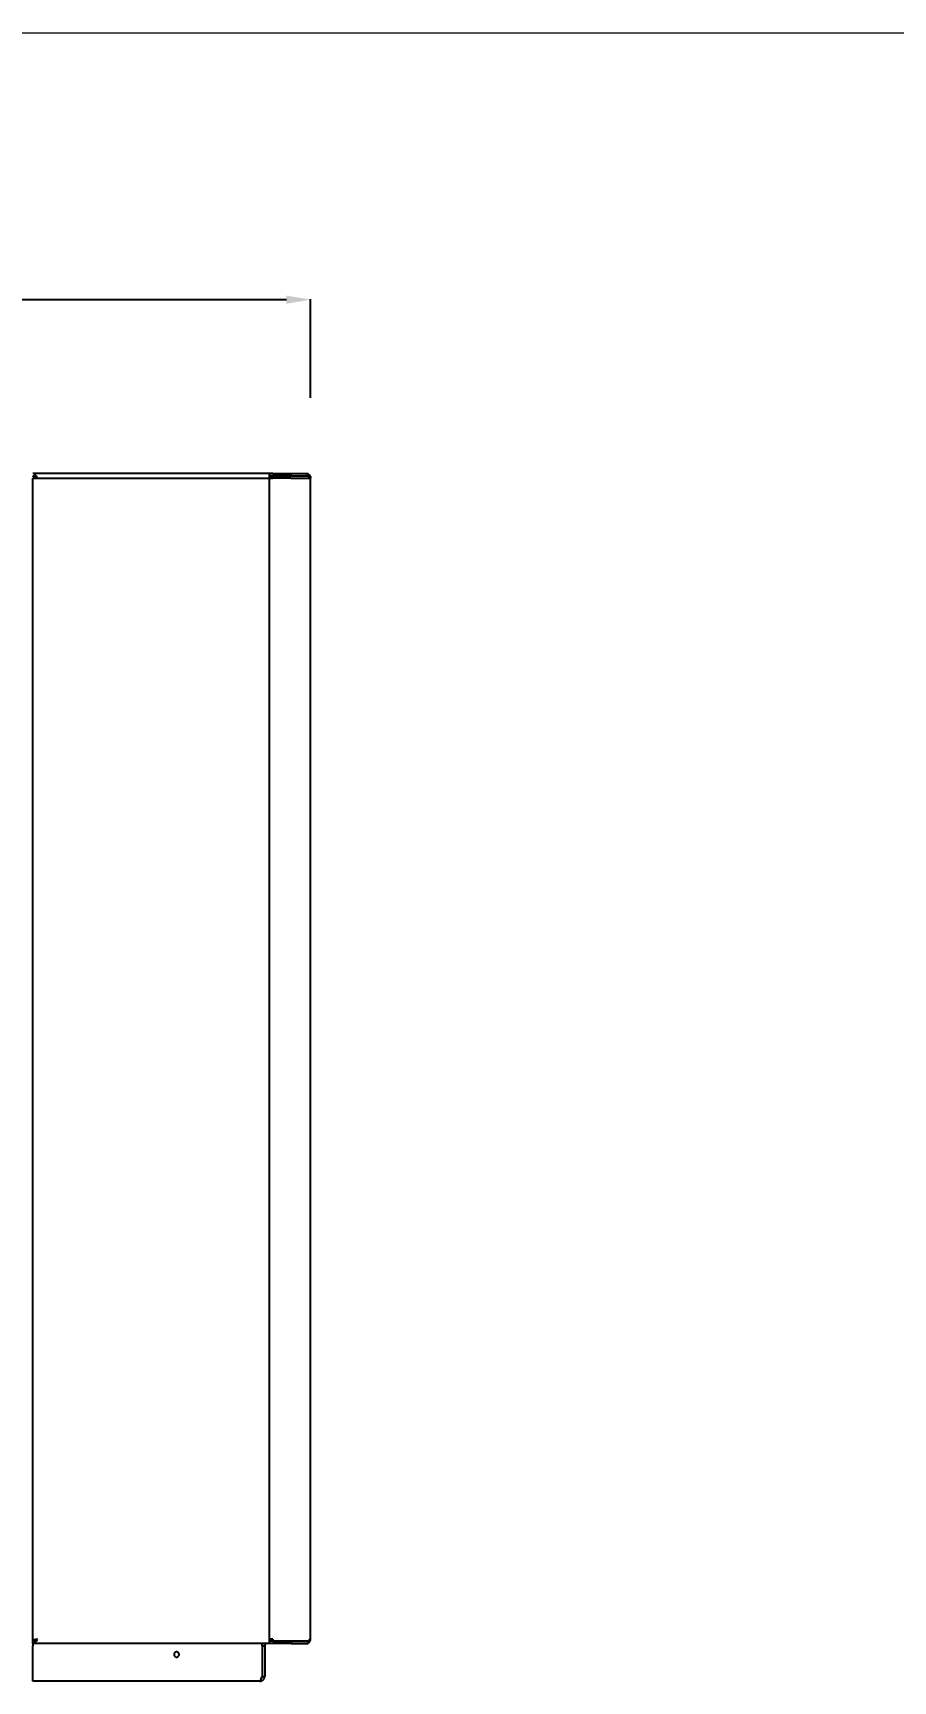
# Model space of a CAD drawing. Header units: millimetres. Extents: x -1421 to 3505, y -683 to 2759.
# Drawn here: x 294 to 1006, y 1394 to 2759 of the extents above; entities that cross this region are included whole.
import ezdxf

# ---------------------------------------------------------------- set-up
doc = ezdxf.new("R2010")
doc.units = ezdxf.units.MM
doc.header["$MEASUREMENT"] = 0
doc.layers.add('Domyślny', color=7, linetype='Continuous', true_color=0x000000)
doc.layers.add('Utwórz2D linie widoczne', color=7, linetype='Continuous', true_color=0x000000)
doc.styles.add('Arial', font='arial.ttf')
doc.dimstyles.new('Domyślny', dxfattribs={"dimtxt": 30, "dimasz": 20, "dimexe": 0.5, "dimexo": 0.5, "dimgap": 0.25, "dimtad": 1, "dimtoh": 1, "dimdec": 0, "dimzin": 1, "dimdsep": 46, "dimtxsty": 'Arial', "dimcen": 0.5, "dimazin": 0, "dimtfac": 1, "dimtdec": 4, "dimtix": 1, "dimtmove": 1, "dimatfit": 3, "dimfxl": 0, "dimtolj": 1, "dimtzin": 1, "dimarcsym": 0})

# ---------------------------------------------------------------- blocks, each defined once
blk = doc.blocks.new('*D4')
at = {"layer": 'Defpoints', "color": 0}
for p in [(523.8, 2537.8), (-476.2, 2456), (523.8, 2456)]:
    blk.add_point(p, dxfattribs=at)
at = {"layer": 'Domyślny', "color": 0, "lineweight": -2}
for p, q in [((-476.2, 2456.5), (-476.2, 2538.3)), ((-456.2, 2537.8), (503.8, 2537.8)), ((523.8, 2456.5), (523.8, 2538.3))]:
    blk.add_line(p, q, dxfattribs=at)
at = {"layer": 'Domyślny', "color": 0}
for points in [[(-456.2, 2541.1), (-456.2, 2534.4), (-476.2, 2537.8)], [(503.8, 2534.4), (503.8, 2541.1), (523.8, 2537.8)]]:
    blk.add_solid(points, dxfattribs=at)
at = {"layer": 'Domyślny', "color": 0, "insert": (23.8, 2553.3), "char_height": 30, "attachment_point": 5, "style": 'Arial'}
blk.add_mtext('\\A1;1000', dxfattribs=at)

msp = doc.modelspace()

# ---------------------------------------------------------------- linework, layer by layer
at = {"layer": 'Domyślny', "color": 18, "lineweight": 15, "true_color": 0x000000}
msp.add_line((3500.5, 2758.6), (-1420.7, 2758.6), dxfattribs=at)
at = {"layer": 'Domyślny'}
msp.add_line((489.7, 1428.6), (489.7, 2390), dxfattribs=at)
at = {"layer": 'Utwórz2D linie widoczne'}
for p, q in [((489.7, 2393.8), (293.8, 2393.8)), ((293.9, 2393.8), (293.8, 2393.8)), ((293.8, 2393.8), (293.8, 2393.8)), ((293.8, 2391.8), (293.9, 2391.8)), ((295.2, 2391.5), (293.8, 2391.5)), ((293.8, 2391.5), (293.8, 2391.5)), ((293.8, 2391.5), (293.8, 2391.5)), ((293.8, 2391.5), (293.8, 2391.5)), ((293.8, 2391.5), (293.8, 2391.5)), ((293.8, 2391.5), (293.8, 2391.5)), ((293.8, 2391.5), (293.8, 2391.5)), ((293.8, 2391.5), (293.8, 2391.5)), ((293.8, 2391.5), (293.8, 2391.4)), ((293.8, 2391.5), (293.8, 2391.5)), ((293.8, 2391.4), (293.8, 2391.4)), ((293.8, 2391.4), (293.8, 2391.4)), ((293.8, 2391.4), (293.8, 2391.4)), ((293.8, 2391.4), (293.8, 2391.4)), ((293.8, 2391.4), (293.8, 2391.4)), ((293.8, 2391.4), (293.8, 2391.4)), ((293.8, 2391.4), (293.8, 2391.4)), ((293.8, 2391.4), (293.8, 2391.4)), ((293.8, 2391.4), (293.8, 2391.4)), ((293.8, 2391.4), (293.8, 2391.4)), ((293.8, 2391.4), (293.8, 2391.4)), ((293.8, 2391.4), (293.8, 2391.4)), ((293.8, 2391.4), (293.8, 2391.4)), ((293.8, 2391.4), (293.8, 2391.4)), ((293.8, 2391.4), (293.8, 2391.4)), ((293.8, 2391.4), (293.8, 2391.4)), ((293.8, 2391.4), (293.8, 2391.4)), ((293.8, 2391.4), (293.8, 2391.3)), ((293.8, 2391.3), (293.8, 2391.3)), ((293.8, 2391.3), (293.9, 2391.3)), ((293.8, 2335.8), (293.8, 2390)), ((293.8, 2390), (297.6, 2390)), ((294, 2393.8), (293.9, 2393.8)), ((293.9, 2393.8), (293.9, 2393.8)), ((293.9, 2391.8), (294, 2391.8)), ((293.9, 2391.3), (293.9, 2391.3)), ((293.9, 2391.3), (293.9, 2391.3)), ((293.9, 2391.3), (293.9, 2391.3)), ((293.9, 2391.3), (293.9, 2391.3)), ((293.9, 2391.3), (293.9, 2391.3)), ((293.9, 2391.3), (293.9, 2391.3)), ((293.9, 2391.3), (293.9, 2391.2)), ((293.9, 2391.2), (293.9, 2391.2)), ((293.9, 2391.2), (293.9, 2391.2)), ((293.9, 2391.2), (294, 2391.2)), ((294.1, 2393.8), (294, 2393.8)), ((294, 2391.8), (294.1, 2391.8)), ((294, 2391.2), (294, 2391.2)), ((294, 2391.2), (294, 2391.2)), ((294, 2391.2), (294, 2391.2)), ((294, 2391.2), (294.1, 2391.1)), ((294.2, 2393.8), (294.1, 2393.8)), ((294.1, 2393.8), (294.1, 2393.8)), ((294.1, 2391.8), (294.2, 2391.8)), ((294.1, 2391.1), (294.1, 2391.1)), ((294.1, 2391.1), (294.1, 2391.1)), ((294.1, 2391.1), (294.2, 2391.1)), ((294.2, 2393.7), (294.2, 2393.8)), ((294.3, 2393.7), (294.2, 2393.7)), ((294.2, 2391.8), (294.3, 2391.8)), ((294.2, 2391.1), (294.2, 2391.1)), ((294.2, 2391.1), (294.2, 2391)), ((294.2, 2391), (294.3, 2391)), ((294.4, 2393.7), (294.3, 2393.7)), ((294.3, 2393.7), (294.3, 2393.7)), ((294.3, 2391.8), (294.4, 2391.7)), ((294.3, 2391), (294.4, 2391)), ((294.5, 2393.6), (294.4, 2393.7)), ((294.4, 2391.7), (294.5, 2391.7)), ((294.4, 2391), (294.5, 2390.9)), ((294.6, 2393.6), (294.5, 2393.6)), ((294.5, 2393.6), (294.5, 2393.6)), ((294.5, 2391.7), (294.6, 2391.7)), ((294.5, 2390.9), (294.6, 2390.9)), ((294.7, 2393.5), (294.6, 2393.6)), ((294.6, 2391.7), (294.7, 2391.7)), ((294.6, 2390.9), (294.7, 2390.8)), ((294.8, 2393.5), (294.7, 2393.5)), ((294.7, 2393.5), (294.7, 2393.5)), ((294.7, 2391.7), (294.8, 2391.6)), ((294.7, 2390.8), (294.9, 2390.7)), ((294.9, 2393.4), (294.8, 2393.5)), ((294.8, 2391.6), (294.9, 2391.6)), ((295, 2393.3), (294.9, 2393.4)), ((294.9, 2391.6), (295, 2391.6)), ((294.9, 2390.7), (295.1, 2390.7)), ((295.1, 2393.3), (295, 2393.3)), ((295, 2391.6), (295.1, 2391.5)), ((295.2, 2393.2), (295.1, 2393.3)), ((295.1, 2391.5), (295.2, 2391.5)), ((295.1, 2390.7), (295.5, 2390.6)), ((295.3, 2393.1), (295.2, 2393.2)), ((295.2, 2391.5), (295.3, 2391.4)), ((295.4, 2393), (295.3, 2393.1)), ((295.3, 2391.4), (295.4, 2391.4)), ((295.6, 2392.8), (295.4, 2393)), ((295.4, 2391.4), (295.6, 2391.3)), ((295.5, 2390.6), (295.8, 2390.5)), ((295.7, 2392.7), (295.6, 2392.8)), ((295.6, 2391.3), (295.7, 2391.3)), ((295.8, 2392.5), (295.7, 2392.7)), ((295.7, 2391.3), (295.8, 2391.2)), ((296, 2392.3), (295.8, 2392.5)), ((295.8, 2391.2), (295.9, 2391.2)), ((295.8, 2390.5), (297.6, 2390)), ((295.9, 2391.2), (296.1, 2391)), ((295.9, 2391.2), (296, 2391)), ((296.2, 2392.1), (296, 2392.3)), ((296, 2391), (296.2, 2390.9)), ((296.1, 2391), (296.3, 2390.9)), ((296.4, 2391.8), (296.2, 2392.1)), ((296.2, 2390.9), (296.3, 2390.8)), ((296.3, 2390.9), (296.7, 2390.7)), ((296.3, 2390.8), (296.5, 2390.7)), ((296.6, 2391.5), (296.4, 2391.8)), ((296.5, 2390.7), (296.6, 2390.6)), ((297.1, 2390.7), (296.6, 2391.5)), ((296.6, 2390.6), (296.8, 2390.4)), ((296.7, 2390.7), (297, 2390.4)), ((296.8, 2390.4), (296.9, 2390.3)), ((296.9, 2390.3), (297.1, 2390.3)), ((297, 2390.4), (297.6, 2390)), ((297.6, 2390), (297.1, 2390.7)), ((297.1, 2390.3), (297.2, 2390.2)), ((297.2, 2390.2), (297.4, 2390.1)), ((297.4, 2390.1), (297.6, 2390)), ((297.6, 2390), (489.7, 2390)), ((491, 2393.8), (489.7, 2393.8)), ((489.7, 2390), (489.7, 2393.8)), ((491, 2391.8), (489.7, 2391.8)), ((489.7, 2390), (492.4, 2390)), ((490.9, 2390.5), (490.8, 2390.5)), ((490.8, 2390.5), (490.8, 2390.4)), ((490.8, 2390.4), (490.8, 2390.4)), ((490.8, 2390.4), (490.8, 2390.3)), ((490.8, 2390.3), (490.8, 2390.2)), ((490.8, 2390.2), (490.8, 2390.2)), ((490.8, 2390.2), (490.8, 2390.1)), ((490.8, 2390.1), (490.8, 2390.1)), ((490.8, 2390.1), (490.8, 2390)), ((491, 2390.9), (490.9, 2390.9)), ((490.9, 2390.9), (490.9, 2390.9)), ((490.9, 2390.9), (490.9, 2390.9)), ((490.9, 2390.9), (490.9, 2390.8)), ((490.9, 2390.8), (490.9, 2390.8)), ((490.9, 2390.8), (490.9, 2390.8)), ((490.9, 2390.8), (490.9, 2390.7)), ((491, 2390.8), (490.9, 2390.7)), ((490.9, 2390.7), (491, 2390.7)), ((490.9, 2390.7), (490.9, 2390.7)), ((490.9, 2390.7), (490.9, 2390.6)), ((490.9, 2390.6), (490.9, 2390.5)), ((492.4, 2393.8), (491, 2393.8)), ((492.4, 2391.8), (491, 2391.8)), ((491.1, 2391.3), (491, 2391.2)), ((491, 2391.2), (491, 2391.2)), ((491, 2391.2), (491, 2391.2)), ((491, 2391.2), (491, 2391.2)), ((491, 2391.2), (491, 2391.1)), ((491, 2391.1), (491, 2391.1)), ((491, 2391.1), (491, 2391.1)), ((491, 2391.1), (491, 2391)), ((491, 2391), (491, 2391)), ((491, 2391), (491, 2391)), ((491, 2391), (491, 2390.9)), ((491, 2390.7), (491, 2390)), ((491.2, 2391.4), (491.1, 2391.4)), ((491.1, 2391.4), (491.1, 2391.4)), ((491.1, 2391.4), (491.1, 2391.3)), ((491.1, 2391.3), (491.1, 2391.3)), ((491.1, 2391.3), (491.1, 2391.3)), ((491.1, 2391.3), (491.1, 2391.3)), ((491.3, 2391.5), (491.2, 2391.5)), ((491.2, 2391.5), (491.2, 2391.5)), ((491.2, 2391.5), (491.2, 2391.4)), ((491.2, 2391.4), (491.2, 2391.4)), ((491.4, 2391.6), (491.3, 2391.6)), ((491.3, 2391.6), (491.3, 2391.5)), ((491.3, 2391.5), (491.3, 2391.5)), ((491.3, 2391.5), (491.3, 2391.5)), ((491.5, 2391.6), (491.4, 2391.6)), ((491.4, 2391.6), (491.4, 2391.6)), ((491.4, 2391.6), (491.4, 2391.6)), ((491.4, 2391.6), (491.4, 2391.6)), ((491.6, 2391.7), (491.5, 2391.7)), ((491.5, 2391.7), (491.5, 2391.7)), ((491.5, 2391.7), (491.5, 2391.6)), ((491.5, 2391.6), (491.5, 2391.6)), ((491.7, 2391.7), (491.6, 2391.7)), ((491.6, 2391.7), (491.6, 2391.7)), ((491.6, 2391.7), (491.6, 2391.7)), ((491.7, 2391.7), (493, 2391.7)), ((492.1, 2391.7), (492, 2391.7)), ((492, 2391.7), (492, 2391.7)), ((492.2, 2391.7), (492.1, 2391.7)), ((492.3, 2391.8), (492.2, 2391.8)), ((492.2, 2391.8), (492.2, 2391.7)), ((492.4, 2391.8), (492.3, 2391.8)), ((492.3, 2391.8), (492.3, 2391.8)), ((492.4, 2393.8), (493.8, 2393.8)), ((492.5, 2391.8), (492.4, 2391.8)), ((492.4, 2391.8), (492.4, 2391.8)), ((493.8, 2391.8), (492.4, 2391.8)), ((492.5, 2391.2), (492.4, 2391.2)), ((492.4, 2391.2), (492.4, 2391.2)), ((492.4, 2391.2), (492.4, 2391.2)), ((492.4, 2391.2), (492.4, 2391.1)), ((492.4, 2391.1), (492.4, 2391.1)), ((492.4, 2391.1), (492.4, 2391.1)), ((492.4, 2391.1), (492.4, 2391)), ((492.4, 2391), (492.4, 2391)), ((492.4, 2391), (492.4, 2391)), ((492.4, 2391), (492.4, 2390.9)), ((492.4, 2390.9), (492.4, 2390.9)), ((492.4, 2390.9), (492.4, 2390.9)), ((492.4, 2390.9), (492.4, 2390.9)), ((492.4, 2390.9), (492.4, 2390.8)), ((492.4, 2390.8), (492.4, 2390.8)), ((492.4, 2390.8), (492.4, 2390.8)), ((492.4, 2390.8), (492.4, 2390.7)), ((492.4, 2390), (492.4, 2390.7)), ((492.4, 2390.7), (492.4, 2390.7)), ((507.5, 2390), (492.4, 2390)), ((492.6, 2391.8), (492.5, 2391.8)), ((492.6, 2391.4), (492.5, 2391.4)), ((492.5, 2391.4), (492.5, 2391.3)), ((492.5, 2391.3), (492.5, 2391.3)), ((492.5, 2391.3), (492.5, 2391.3)), ((492.5, 2391.3), (492.5, 2391.3)), ((492.5, 2391.3), (492.5, 2391.2)), ((492.7, 2391.5), (492.6, 2391.5)), ((492.6, 2391.5), (492.6, 2391.5)), ((492.6, 2391.5), (492.6, 2391.4)), ((492.6, 2391.4), (492.6, 2391.4)), ((492.6, 2391.4), (492.6, 2391.4)), ((492.8, 2391.6), (492.7, 2391.6)), ((492.7, 2391.6), (492.7, 2391.5)), ((492.7, 2391.5), (492.7, 2391.5)), ((492.7, 2391.5), (492.7, 2391.5)), ((492.9, 2391.6), (492.8, 2391.6)), ((492.8, 2391.6), (492.8, 2391.6)), ((492.8, 2391.6), (492.8, 2391.6)), ((492.8, 2391.6), (492.8, 2391.6)), ((493, 2391.7), (492.9, 2391.7)), ((492.9, 2391.7), (492.9, 2391.6)), ((492.9, 2391.6), (492.9, 2391.6)), ((493.1, 2391.7), (493, 2391.7)), ((493, 2391.7), (493, 2391.7)), ((493, 2391.7), (493, 2391.7)), ((493, 2391.7), (493, 2391.7)), ((522, 2391.7), (493.1, 2391.7)), ((493.8, 2393.8), (507.4, 2393.8)), ((507.4, 2391.8), (493.8, 2391.8)), ((507.4, 2393.8), (507.7, 2393.8)), ((507.4, 2393.8), (507.4, 2391.8)), ((507.4, 2391.8), (507.7, 2391.8)), ((507.5, 2390), (522.7, 2390)), ((507.7, 2393.8), (521.3, 2393.8)), ((507.7, 2391.8), (507.7, 2393.8)), ((507.7, 2391.8), (521.3, 2391.8)), ((520.1, 2391.8), (520, 2391.8)), ((520, 2391.8), (520, 2391.8)), ((520.2, 2391.8), (520.1, 2391.8)), ((520.3, 2391.8), (520.2, 2391.8)), ((520.2, 2391.8), (520.2, 2391.8)), ((520.4, 2391.7), (520.3, 2391.8)), ((520.3, 2391.8), (520.3, 2391.8)), ((520.5, 2391.7), (520.4, 2391.7)), ((520.6, 2391.7), (520.5, 2391.7)), ((520.5, 2391.7), (520.5, 2391.7)), ((521.3, 2393.8), (521.8, 2393.8)), ((521.3, 2391.8), (521.8, 2391.8)), ((521.8, 2391.8), (521.8, 2393.8)), ((521.8, 2393.3), (522, 2393.2)), ((522, 2393.2), (522.1, 2393.2)), ((522.1, 2391.7), (522, 2391.7)), ((522, 2391.7), (522, 2391.7)), ((522, 2391.7), (522, 2391.7)), ((522.1, 2393.2), (522.2, 2393.1)), ((522.1, 2391.6), (522.1, 2391.7)), ((522.1, 2391.7), (522.1, 2391.7)), ((522.1, 2391.7), (522.1, 2391.7)), ((522.2, 2391.6), (522.1, 2391.6)), ((522.2, 2393.1), (522.3, 2393)), ((522.3, 2391.6), (522.2, 2391.6)), ((522.2, 2391.6), (522.2, 2391.6)), ((522.2, 2391.6), (522.2, 2391.6)), ((522.2, 2391.6), (522.2, 2391.6)), ((522.3, 2393), (522.4, 2392.9)), ((522.3, 2391.5), (522.3, 2391.6)), ((522.3, 2391.6), (522.3, 2391.6)), ((522.4, 2391.5), (522.3, 2391.5)), ((522.3, 2391.5), (522.3, 2391.5)), ((522.4, 2392.9), (522.5, 2392.9)), ((522.4, 2391.4), (522.4, 2391.5)), ((522.4, 2391.5), (522.4, 2391.5)), ((522.4, 2391.5), (522.4, 2391.5)), ((522.5, 2391.4), (522.4, 2391.4)), ((522.5, 2392.9), (522.6, 2392.8)), ((522.5, 2391.3), (522.5, 2391.4)), ((522.5, 2391.4), (522.5, 2391.4)), ((522.5, 2391.4), (522.5, 2391.4)), ((522.6, 2391.3), (522.5, 2391.3)), ((522.5, 2391.3), (522.5, 2391.3)), ((522.5, 2391.3), (522.5, 2391.3)), ((522.6, 2392.8), (522.7, 2392.7)), ((522.6, 2391.2), (522.6, 2391.3)), ((522.6, 2391.1), (522.6, 2391.2)), ((522.6, 2391.2), (522.6, 2391.2)), ((522.6, 2391.2), (522.6, 2391.2)), ((522.6, 2391.2), (522.6, 2391.2)), ((522.7, 2391), (522.6, 2391.1)), ((522.6, 2391.1), (522.6, 2391.1)), ((522.6, 2391.1), (522.6, 2391.1)), ((522.7, 2392.7), (522.8, 2392.6)), ((522.7, 2390.9), (522.7, 2391)), ((522.7, 2391), (522.7, 2391)), ((522.7, 2391), (522.7, 2391)), ((522.7, 2390.8), (522.7, 2390.9)), ((522.7, 2390.9), (522.7, 2390.9)), ((522.7, 2390.9), (522.7, 2390.9)), ((522.7, 2390.9), (522.7, 2390.9)), ((522.7, 2390.7), (522.7, 2390.8)), ((522.7, 2390.8), (522.7, 2390.8)), ((522.7, 2390.8), (522.7, 2390.8)), ((522.7, 2390.7), (522.7, 2390)), ((522.7, 2390.7), (522.7, 2390.7)), ((523.8, 2390), (522.7, 2390)), ((522.8, 2392.6), (522.8, 2392.5)), ((522.8, 2392.5), (522.9, 2392.4)), ((522.9, 2392.4), (523, 2392.3)), ((523, 2392.3), (523.1, 2392.2)), ((523.1, 2392.2), (523.2, 2392.1)), ((523.2, 2392.1), (523.2, 2392)), ((523.2, 2392), (523.3, 2391.9)), ((523.3, 2391.9), (523.4, 2391.7)), ((523.4, 2391.7), (523.4, 2391.6)), ((523.4, 2391.6), (523.5, 2391.5)), ((523.5, 2391.5), (523.5, 2391.4)), ((523.5, 2391.4), (523.6, 2391.3)), ((523.6, 2391.3), (523.6, 2391.2)), ((523.6, 2391.2), (523.6, 2391)), ((523.6, 2391), (523.7, 2390.9)), ((523.7, 2390.9), (523.7, 2390.8)), ((523.7, 2390.8), (523.7, 2390.6)), ((523.7, 2390.6), (523.7, 2390.5)), ((523.7, 2390.5), (523.8, 2390.4)), ((523.8, 2390.4), (523.8, 2390.3)), ((523.8, 2390.3), (523.8, 2390.1)), ((523.8, 2390.1), (523.8, 2390)), ((523.8, 2335.8), (523.8, 2390)), ((293.8, 1793.8), (293.8, 2335.8)), ((523.8, 1793.8), (523.8, 2335.8)), ((293.8, 1427.1), (293.8, 1793.8)), ((523.8, 1428.6), (523.8, 1793.8)), ((293.9, 1427.3), (293.8, 1427.3)), ((293.8, 1427.3), (293.8, 1427.3)), ((293.8, 1427.3), (293.8, 1427.2)), ((293.8, 1427.2), (293.8, 1427.2)), ((293.8, 1427.2), (293.8, 1427.2)), ((293.8, 1427.2), (293.8, 1427.2)), ((293.8, 1427.2), (293.8, 1427.2)), ((293.8, 1427.2), (293.8, 1427.2)), ((293.8, 1427.2), (293.8, 1427.2)), ((293.8, 1427.2), (293.8, 1427.2)), ((293.8, 1427.2), (293.8, 1427.2)), ((293.8, 1427.2), (293.8, 1427.2)), ((293.8, 1427.2), (293.8, 1427.2)), ((293.8, 1427.2), (293.8, 1427.2)), ((293.8, 1427.2), (293.8, 1427.2)), ((293.8, 1427.2), (293.8, 1427.2)), ((293.8, 1427.2), (293.8, 1427.2)), ((293.8, 1427.2), (293.8, 1427.2)), ((293.8, 1427.2), (293.8, 1427.2)), ((293.8, 1427.2), (293.8, 1427.1)), ((295.2, 1427.1), (293.8, 1427.1)), ((293.8, 1427.1), (293.8, 1427.1)), ((293.8, 1427.1), (293.8, 1427.1)), ((293.8, 1427.1), (293.8, 1427.1)), ((293.8, 1427.1), (293.8, 1427.1)), ((293.8, 1427.1), (293.8, 1427.1)), ((293.8, 1427.1), (293.8, 1427.1)), ((293.8, 1427.1), (293.8, 1427.1)), ((293.8, 1427.1), (293.8, 1427.1)), ((293.8, 1427.1), (293.8, 1427.1)), ((293.8, 1427.1), (293.8, 1427.1)), ((293.8, 1424.8), (293.8, 1426.8)), ((293.9, 1426.8), (293.8, 1426.8)), ((489.7, 1424.8), (293.8, 1424.8)), ((293.8, 1424.8), (293.8, 1424.8)), ((293.8, 1424.8), (293.9, 1424.8)), ((293.8, 1424.8), (293.8, 1423)), ((293.8, 1397.6), (293.8, 1423)), ((294, 1427.4), (293.9, 1427.4)), ((293.9, 1427.4), (293.9, 1427.4)), ((293.9, 1427.4), (293.9, 1427.4)), ((293.9, 1427.4), (293.9, 1427.3)), ((293.9, 1427.3), (293.9, 1427.3)), ((293.9, 1427.3), (293.9, 1427.3)), ((293.9, 1427.3), (293.9, 1427.3)), ((293.9, 1427.3), (293.9, 1427.3)), ((293.9, 1427.3), (293.9, 1427.3)), ((293.9, 1427.3), (293.9, 1427.3)), ((293.9, 1427.3), (293.9, 1427.3)), ((294, 1426.8), (293.9, 1426.8)), ((293.9, 1424.8), (293.9, 1424.8)), ((293.9, 1424.8), (294, 1424.8)), ((294.1, 1427.5), (294, 1427.4)), ((294, 1427.4), (294, 1427.4)), ((294, 1427.4), (294, 1427.4)), ((294.1, 1426.8), (294, 1426.8)), ((294, 1424.8), (294.1, 1424.8)), ((294.2, 1427.5), (294.1, 1427.5)), ((294.1, 1427.5), (294.1, 1427.5)), ((294.1, 1427.5), (294.1, 1427.5)), ((294.2, 1426.8), (294.1, 1426.8)), ((294.1, 1424.8), (294.1, 1424.8)), ((294.1, 1424.8), (294.2, 1424.8)), ((294.3, 1427.6), (294.2, 1427.5)), ((294.2, 1427.5), (294.2, 1427.5)), ((294.3, 1426.8), (294.2, 1426.8)), ((294.2, 1424.8), (294.2, 1424.9)), ((294.2, 1424.9), (294.3, 1424.9)), ((294.4, 1427.6), (294.3, 1427.6)), ((294.4, 1426.9), (294.3, 1426.8)), ((294.3, 1424.9), (294.3, 1424.9)), ((294.3, 1424.9), (294.4, 1424.9)), ((294.5, 1427.7), (294.4, 1427.6)), ((294.5, 1426.9), (294.4, 1426.9)), ((294.4, 1424.9), (294.5, 1425)), ((294.6, 1427.7), (294.5, 1427.7)), ((294.6, 1426.9), (294.5, 1426.9)), ((294.5, 1425), (294.5, 1425)), ((294.5, 1425), (294.6, 1425)), ((294.9, 1427.8), (294.6, 1427.8)), ((294.6, 1427.8), (294.6, 1427.7)), ((294.7, 1426.9), (294.6, 1426.9)), ((294.6, 1425), (294.7, 1425.1)), ((294.8, 1427), (294.7, 1426.9)), ((294.7, 1425.1), (294.8, 1425.1)), ((294.7, 1425.1), (294.7, 1425.1)), ((294.9, 1427), (294.8, 1427)), ((294.8, 1425.1), (294.9, 1425.2)), ((295.1, 1427.9), (294.9, 1427.8)), ((295, 1427), (294.9, 1427)), ((294.9, 1425.2), (295, 1425.3)), ((295.1, 1427.1), (295, 1427)), ((295, 1425.3), (295.1, 1425.3)), ((295.4, 1428), (295.1, 1427.9)), ((295.2, 1427.1), (295.1, 1427.1)), ((295.1, 1425.3), (295.1, 1425.4)), ((295.1, 1425.4), (295.2, 1425.4)), ((295.3, 1427.2), (295.2, 1427.1)), ((295.2, 1425.4), (295.3, 1425.6)), ((295.4, 1427.2), (295.3, 1427.2)), ((295.3, 1425.6), (295.5, 1425.7)), ((295.7, 1428.1), (295.4, 1428)), ((295.6, 1427.3), (295.4, 1427.2)), ((295.5, 1425.7), (295.6, 1425.8)), ((295.7, 1427.3), (295.6, 1427.3)), ((295.6, 1425.8), (295.7, 1425.9)), ((297.6, 1428.6), (295.7, 1428.1)), ((295.8, 1427.4), (295.7, 1427.3)), ((295.7, 1425.9), (295.9, 1426.2)), ((295.9, 1427.4), (295.8, 1427.4)), ((296.1, 1427.6), (295.9, 1427.4)), ((296, 1427.6), (295.9, 1427.4)), ((295.9, 1426.2), (296.1, 1426.4)), ((296.2, 1427.7), (296, 1427.6)), ((296.3, 1427.7), (296.1, 1427.6)), ((296.1, 1426.4), (296.3, 1426.6)), ((296.3, 1427.8), (296.2, 1427.7)), ((296.6, 1427.9), (296.3, 1427.7)), ((296.5, 1427.9), (296.3, 1427.8)), ((296.3, 1426.6), (296.5, 1426.9)), ((296.6, 1428), (296.5, 1427.9)), ((296.5, 1426.9), (296.6, 1427.1)), ((296.6, 1427.1), (297.6, 1428.6)), ((296.8, 1428.2), (296.6, 1428)), ((296.9, 1428.1), (296.6, 1427.9)), ((296.9, 1428.3), (296.8, 1428.2)), ((297.6, 1428.6), (296.9, 1428.1)), ((297.1, 1428.3), (296.9, 1428.3)), ((297.2, 1428.4), (297.1, 1428.3)), ((297.4, 1428.5), (297.2, 1428.4)), ((297.6, 1428.6), (297.4, 1428.5)), ((483.5, 1424.8), (483.5, 1423)), ((483.5, 1423), (483.6, 1423)), ((483.6, 1423), (483.6, 1397.6)), ((483.8, 1423.6), (483.9, 1423.7)), ((483.8, 1423.5), (483.8, 1423.6)), ((483.8, 1423.4), (483.8, 1423.5)), ((483.8, 1423.2), (483.8, 1423.4)), ((483.8, 1423.1), (483.8, 1423.2)), ((483.8, 1423), (483.8, 1423.1)), ((483.8, 1423), (483.8, 1397.6)), ((483.8, 1423), (485.8, 1423)), ((483.9, 1424.1), (484, 1424.2)), ((483.9, 1424), (483.9, 1424.1)), ((483.9, 1423.9), (483.9, 1424)), ((483.9, 1423.7), (483.9, 1423.9)), ((484, 1424.3), (484.1, 1424.5)), ((484, 1424.2), (484, 1424.3)), ((484.1, 1424.6), (484.2, 1424.7)), ((484.1, 1424.5), (484.1, 1424.6)), ((484.2, 1424.7), (484.2, 1424.8)), ((485.9, 1423.5), (485.8, 1423.5)), ((485.8, 1423.5), (485.8, 1423.4)), ((485.8, 1423.4), (485.8, 1423.4)), ((485.8, 1423.4), (485.8, 1423.3)), ((485.8, 1423.3), (485.8, 1423.2)), ((485.8, 1423.2), (485.8, 1423.2)), ((485.8, 1423.2), (485.8, 1423.1)), ((485.8, 1423.1), (485.8, 1423.1)), ((485.8, 1423.1), (485.8, 1423)), ((485.8, 1423), (485.8, 1397.6)), ((486, 1423.8), (485.9, 1423.7)), ((485.9, 1423.7), (485.9, 1423.7)), ((485.9, 1423.7), (485.9, 1423.6)), ((485.9, 1423.6), (485.9, 1423.5)), ((486.1, 1424), (486, 1423.9)), ((486, 1423.9), (486, 1423.9)), ((486, 1423.9), (486, 1423.8)), ((486, 1423.8), (486, 1423.8)), ((486.2, 1424.1), (486.1, 1424.1)), ((486.1, 1424.1), (486.1, 1424)), ((486.1, 1424), (486.1, 1424)), ((486.3, 1424.2), (486.2, 1424.2)), ((486.2, 1424.2), (486.2, 1424.1)), ((486.4, 1424.3), (486.3, 1424.3)), ((486.3, 1424.3), (486.3, 1424.2)), ((486.5, 1424.4), (486.4, 1424.4)), ((486.4, 1424.4), (486.4, 1424.4)), ((486.4, 1424.4), (486.4, 1424.3)), ((486.6, 1424.5), (486.5, 1424.5)), ((486.5, 1424.5), (486.5, 1424.4)), ((486.7, 1424.6), (486.6, 1424.5)), ((486.6, 1424.5), (486.6, 1424.5)), ((486.8, 1424.6), (486.7, 1424.6)), ((486.9, 1424.7), (486.8, 1424.6)), ((486.8, 1424.6), (486.8, 1424.6)), ((487, 1424.7), (486.9, 1424.7)), ((486.9, 1424.7), (486.9, 1424.7)), ((487.1, 1424.7), (487, 1424.7)), ((487, 1424.7), (487, 1424.7)), ((487.2, 1424.7), (487.1, 1424.7)), ((487.3, 1424.8), (487.2, 1424.8)), ((487.2, 1424.8), (487.2, 1424.7)), ((487.4, 1424.8), (487.3, 1424.8)), ((487.3, 1424.8), (487.3, 1424.8)), ((487.5, 1424.8), (487.4, 1424.8)), ((487.6, 1424.8), (487.5, 1424.8)), ((487.5, 1424.8), (487.5, 1424.8)), ((492.4, 1428.6), (489.7, 1428.6)), ((489.7, 1424.8), (489.7, 1428.6)), ((490.8, 1427.1), (489.7, 1427.1)), ((491, 1426.8), (489.7, 1426.8)), ((491, 1424.8), (489.7, 1424.8)), ((490.8, 1427.1), (490.8, 1428.6)), ((491, 1427.1), (490.8, 1427.1)), ((491, 1426.9), (491, 1428.6)), ((492.4, 1426.9), (491, 1426.9)), ((493.8, 1426.8), (491, 1426.8)), ((493.8, 1424.8), (491, 1424.8)), ((492.4, 1428.6), (492.4, 1426.9)), ((492.4, 1426.9), (507.5, 1426.9)), ((507.4, 1426.8), (493.8, 1426.8)), ((507.4, 1424.8), (493.8, 1424.8)), ((507.4, 1426.8), (507.7, 1426.8)), ((507.4, 1426.8), (507.4, 1424.8)), ((507.7, 1424.8), (507.4, 1424.8)), ((522.7, 1426.9), (507.5, 1426.9)), ((507.7, 1426.8), (507.7, 1424.8)), ((507.7, 1426.8), (521.3, 1426.8)), ((507.7, 1424.8), (521.3, 1424.8)), ((520.1, 1426.8), (520, 1426.8)), ((520, 1426.8), (520, 1426.8)), ((520.2, 1426.8), (520.1, 1426.8)), ((520.3, 1426.8), (520.2, 1426.8)), ((520.2, 1426.8), (520.2, 1426.8)), ((520.4, 1426.8), (520.3, 1426.8)), ((520.3, 1426.8), (520.3, 1426.8)), ((520.5, 1426.9), (520.4, 1426.8)), ((520.6, 1426.9), (520.5, 1426.9)), ((520.5, 1426.9), (520.5, 1426.9)), ((521.3, 1426.8), (521.8, 1426.8)), ((521.3, 1424.8), (521.8, 1424.8)), ((521.8, 1426.8), (521.8, 1424.8)), ((521.8, 1425.3), (522, 1425.4)), ((522, 1425.4), (522.1, 1425.4)), ((522.1, 1425.4), (522.2, 1425.5)), ((522.2, 1425.5), (522.3, 1425.6)), ((522.3, 1425.6), (522.4, 1425.6)), ((522.4, 1425.6), (522.5, 1425.7)), ((522.5, 1425.7), (522.6, 1425.8)), ((522.6, 1425.8), (522.7, 1425.9)), ((522.7, 1428.6), (522.7, 1426.9)), ((522.7, 1428.6), (523.8, 1428.6)), ((522.7, 1425.9), (522.8, 1426)), ((522.8, 1426.1), (522.9, 1426.2)), ((522.8, 1426), (522.8, 1426.1)), ((522.9, 1426.2), (523, 1426.3)), ((523, 1426.3), (523.1, 1426.4)), ((523.1, 1426.4), (523.2, 1426.5)), ((523.2, 1426.6), (523.3, 1426.7)), ((523.2, 1426.5), (523.2, 1426.6)), ((523.3, 1426.7), (523.4, 1426.8)), ((523.4, 1427), (523.5, 1427.1)), ((523.4, 1426.8), (523.4, 1427)), ((523.5, 1427.2), (523.6, 1427.3)), ((523.5, 1427.1), (523.5, 1427.2)), ((523.6, 1427.6), (523.7, 1427.7)), ((523.6, 1427.4), (523.6, 1427.6)), ((523.6, 1427.3), (523.6, 1427.4)), ((523.7, 1428.1), (523.8, 1428.2)), ((523.7, 1428), (523.7, 1428.1)), ((523.7, 1427.8), (523.7, 1428)), ((523.7, 1427.7), (523.7, 1427.8)), ((523.8, 1428.5), (523.8, 1428.6)), ((523.8, 1428.3), (523.8, 1428.5)), ((523.8, 1428.2), (523.8, 1428.3)), ((410.8, 1416.4), (410.7, 1416.3)), ((410.7, 1416.3), (410.7, 1416.2)), ((410.7, 1416.2), (410.7, 1416.2)), ((410.7, 1416.2), (410.7, 1416.1)), ((410.7, 1416.1), (410.7, 1416)), ((410.7, 1416), (410.7, 1415.9)), ((410.7, 1415.9), (410.7, 1415.9)), ((410.7, 1415.9), (410.7, 1415.8)), ((410.7, 1415.8), (410.7, 1415.7)), ((410.7, 1415.7), (410.7, 1415.7)), ((410.7, 1415.7), (410.7, 1415.6)), ((410.7, 1415.6), (410.7, 1415.5)), ((410.7, 1415.5), (410.7, 1415.4)), ((410.7, 1415.4), (410.7, 1415.4)), ((410.7, 1415.4), (410.7, 1415.3)), ((410.7, 1415.3), (410.8, 1415.2)), ((410.9, 1416.6), (410.8, 1416.6)), ((410.8, 1416.6), (410.8, 1416.5)), ((410.8, 1416.5), (410.8, 1416.4)), ((410.8, 1416.4), (410.8, 1416.4)), ((410.8, 1415.2), (410.8, 1415.2)), ((410.8, 1415.2), (410.8, 1415.1)), ((410.8, 1415.1), (410.8, 1415)), ((410.8, 1415), (410.9, 1415)), ((411, 1416.8), (410.9, 1416.8)), ((410.9, 1416.8), (410.9, 1416.7)), ((410.9, 1416.7), (410.9, 1416.6)), ((410.9, 1415), (410.9, 1414.9)), ((410.9, 1414.9), (410.9, 1414.8)), ((410.9, 1414.8), (411, 1414.8)), ((411.1, 1417), (411, 1417)), ((411, 1417), (411, 1416.9)), ((411, 1416.9), (411, 1416.8)), ((411, 1414.8), (411, 1414.7)), ((411, 1414.7), (411, 1414.6)), ((411, 1414.6), (411.1, 1414.6)), ((411.2, 1417.1), (411.1, 1417.1)), ((411.1, 1417.1), (411.1, 1417)), ((411.1, 1414.6), (411.1, 1414.5)), ((411.1, 1414.5), (411.2, 1414.5)), ((411.3, 1417.2), (411.2, 1417.2)), ((411.2, 1417.2), (411.2, 1417.1)), ((411.2, 1414.5), (411.2, 1414.4)), ((411.2, 1414.4), (411.3, 1414.4)), ((411.4, 1417.3), (411.3, 1417.3)), ((411.3, 1417.3), (411.3, 1417.2)), ((411.3, 1414.4), (411.3, 1414.3)), ((411.3, 1414.3), (411.4, 1414.3)), ((411.5, 1417.4), (411.4, 1417.4)), ((411.4, 1417.4), (411.4, 1417.3)), ((411.4, 1414.3), (411.4, 1414.2)), ((411.4, 1414.2), (411.5, 1414.2)), ((411.6, 1417.5), (411.5, 1417.5)), ((411.5, 1417.5), (411.5, 1417.4)), ((411.5, 1414.2), (411.5, 1414.1)), ((411.5, 1414.1), (411.6, 1414.1)), ((411.7, 1417.6), (411.6, 1417.5)), ((411.6, 1414.1), (411.7, 1414)), ((411.8, 1417.6), (411.7, 1417.6)), ((411.7, 1417.6), (411.7, 1417.6)), ((411.7, 1414), (411.7, 1414)), ((411.7, 1414), (411.8, 1414)), ((411.9, 1417.7), (411.8, 1417.7)), ((411.8, 1417.7), (411.8, 1417.6)), ((411.8, 1414), (411.8, 1413.9)), ((411.8, 1413.9), (411.9, 1413.9)), ((412, 1417.7), (411.9, 1417.7)), ((411.9, 1413.9), (412, 1413.9)), ((412.1, 1417.8), (412, 1417.8)), ((412, 1417.8), (412, 1417.7)), ((412, 1413.9), (412, 1413.8)), ((412, 1413.8), (412.1, 1413.8)), ((412.2, 1417.8), (412.1, 1417.8)), ((412.1, 1413.8), (412.2, 1413.8)), ((412.3, 1417.8), (412.2, 1417.8)), ((412.2, 1417.8), (412.2, 1417.8)), ((412.2, 1413.8), (412.2, 1413.8)), ((412.2, 1413.8), (412.3, 1413.8)), ((412.4, 1417.9), (412.3, 1417.8)), ((412.3, 1413.8), (412.4, 1413.7)), ((412.5, 1417.9), (412.4, 1417.9)), ((412.4, 1413.7), (412.5, 1413.7)), ((412.6, 1417.9), (412.5, 1417.9)), ((412.5, 1417.9), (412.5, 1417.9)), ((412.5, 1413.7), (412.5, 1413.7)), ((412.5, 1413.7), (412.6, 1413.7)), ((412.7, 1417.9), (412.6, 1417.9)), ((412.6, 1413.7), (412.7, 1413.7)), ((412.8, 1417.9), (412.7, 1417.9)), ((412.7, 1417.9), (412.7, 1417.9)), ((412.7, 1413.7), (412.7, 1413.7)), ((412.7, 1413.7), (412.8, 1413.7)), ((412.9, 1417.9), (412.8, 1417.9)), ((412.8, 1413.7), (412.9, 1413.7)), ((413, 1417.9), (412.9, 1417.9)), ((412.9, 1413.7), (413, 1413.7)), ((413.1, 1417.9), (413, 1417.9)), ((413, 1417.9), (413, 1417.9)), ((413, 1413.7), (413, 1413.7)), ((413, 1413.7), (413.1, 1413.7)), ((413.2, 1417.9), (413.1, 1417.9)), ((413.1, 1413.7), (413.2, 1413.7)), ((413.3, 1417.8), (413.2, 1417.9)), ((413.2, 1413.7), (413.3, 1413.8)), ((413.4, 1417.8), (413.3, 1417.8)), ((413.3, 1417.8), (413.3, 1417.8)), ((413.3, 1413.8), (413.3, 1413.8)), ((413.3, 1413.8), (413.4, 1413.8)), ((413.5, 1417.8), (413.4, 1417.8)), ((413.4, 1413.8), (413.5, 1413.8)), ((413.6, 1417.7), (413.5, 1417.8)), ((413.5, 1417.8), (413.5, 1417.8)), ((413.5, 1413.8), (413.6, 1413.9)), ((413.5, 1413.8), (413.5, 1413.8)), ((413.7, 1417.7), (413.6, 1417.7)), ((413.6, 1413.9), (413.7, 1413.9)), ((413.8, 1417.6), (413.7, 1417.7)), ((413.7, 1417.7), (413.7, 1417.7)), ((413.7, 1413.9), (413.8, 1414)), ((413.7, 1413.9), (413.7, 1413.9)), ((413.9, 1417.6), (413.8, 1417.6)), ((413.8, 1414), (413.9, 1414)), ((414, 1417.5), (413.9, 1417.6)), ((413.9, 1417.6), (413.9, 1417.6)), ((413.9, 1414), (414, 1414.1)), ((413.9, 1414), (413.9, 1414)), ((414.1, 1417.4), (414, 1417.5)), ((414, 1417.5), (414, 1417.5)), ((414, 1414.1), (414.1, 1414.2)), ((414, 1414.1), (414, 1414.1)), ((414.2, 1417.4), (414.1, 1417.4)), ((414.1, 1414.2), (414.2, 1414.2)), ((414.2, 1417.3), (414.2, 1417.4)), ((414.3, 1417.3), (414.2, 1417.3)), ((414.2, 1414.2), (414.2, 1414.3)), ((414.2, 1414.3), (414.3, 1414.3)), ((414.3, 1417.2), (414.3, 1417.3)), ((414.4, 1417.2), (414.3, 1417.2)), ((414.3, 1414.3), (414.3, 1414.4)), ((414.3, 1414.4), (414.4, 1414.4)), ((414.4, 1417.1), (414.4, 1417.2)), ((414.5, 1417), (414.4, 1417.1)), ((414.4, 1417.1), (414.4, 1417.1)), ((414.4, 1414.5), (414.5, 1414.6)), ((414.4, 1414.4), (414.4, 1414.5)), ((414.4, 1414.5), (414.4, 1414.5)), ((414.6, 1416.9), (414.5, 1417)), ((414.5, 1417), (414.5, 1417)), ((414.5, 1414.6), (414.6, 1414.7)), ((414.5, 1414.6), (414.5, 1414.6)), ((414.6, 1416.8), (414.6, 1416.9)), ((414.7, 1416.7), (414.6, 1416.8)), ((414.6, 1416.8), (414.6, 1416.8)), ((414.6, 1414.8), (414.7, 1414.9)), ((414.6, 1414.7), (414.6, 1414.8)), ((414.6, 1414.8), (414.6, 1414.8)), ((414.7, 1416.6), (414.7, 1416.7)), ((414.8, 1416.5), (414.7, 1416.6)), ((414.7, 1416.6), (414.7, 1416.6)), ((414.7, 1415), (414.8, 1415.1)), ((414.7, 1414.9), (414.7, 1415)), ((414.7, 1415), (414.7, 1415)), ((414.8, 1416.4), (414.8, 1416.5)), ((414.8, 1416.3), (414.8, 1416.4)), ((414.8, 1416.4), (414.8, 1416.4)), ((414.8, 1416.2), (414.8, 1416.3)), ((414.9, 1416.2), (414.8, 1416.2)), ((414.8, 1415.3), (414.8, 1415.4)), ((414.8, 1415.4), (414.9, 1415.4)), ((414.8, 1415.2), (414.8, 1415.3)), ((414.8, 1415.1), (414.8, 1415.2)), ((414.8, 1415.2), (414.8, 1415.2)), ((414.9, 1416.1), (414.9, 1416.2)), ((414.9, 1416), (414.9, 1416.1)), ((414.9, 1415.9), (414.9, 1416)), ((414.9, 1415.8), (414.9, 1415.9)), ((414.9, 1415.9), (414.9, 1415.9)), ((414.9, 1415.7), (414.9, 1415.8)), ((414.9, 1415.6), (414.9, 1415.7)), ((414.9, 1415.7), (414.9, 1415.7)), ((414.9, 1415.5), (414.9, 1415.6)), ((414.9, 1415.4), (414.9, 1415.5)), ((293.8, 1393.8), (293.8, 1397.6)), ((481.7, 1393.8), (293.8, 1393.8)), ((481.7, 1393.8), (482, 1393.8)), ((481.7, 1393.8), (481.7, 1393.8)), ((481.7, 1393.8), (481.7, 1393.8)), ((481.7, 1393.8), (481.7, 1393.8)), ((481.7, 1393.8), (481.7, 1393.8)), ((481.7, 1393.8), (481.7, 1393.8)), ((481.7, 1393.8), (481.7, 1393.8)), ((481.7, 1393.8), (481.7, 1393.8)), ((481.7, 1393.8), (481.7, 1393.8)), ((481.7, 1393.8), (481.8, 1393.8)), ((481.8, 1393.8), (481.8, 1393.8)), ((481.8, 1393.8), (481.8, 1393.8)), ((481.8, 1393.8), (481.8, 1393.8)), ((481.8, 1393.8), (481.8, 1393.8)), ((481.8, 1393.8), (481.8, 1393.8)), ((481.8, 1393.8), (481.8, 1393.8)), ((481.8, 1393.8), (481.8, 1393.8)), ((481.8, 1393.8), (481.8, 1393.8)), ((481.8, 1393.8), (481.9, 1393.8)), ((481.9, 1393.8), (481.9, 1393.9)), ((481.9, 1393.9), (481.9, 1393.9)), ((481.9, 1393.9), (481.9, 1393.9)), ((481.9, 1393.9), (481.9, 1393.9)), ((481.9, 1393.9), (481.9, 1393.9)), ((481.9, 1393.9), (482, 1393.9)), ((481.9, 1393.8), (481.9, 1393.8)), ((481.9, 1393.8), (481.9, 1393.8)), ((482, 1393.9), (482, 1394)), ((482, 1394), (482.1, 1394)), ((482, 1393.9), (482, 1393.8)), ((482, 1393.9), (482, 1393.9)), ((482, 1393.9), (482, 1393.9)), ((482, 1393.9), (482, 1393.9)), ((482, 1393.9), (482, 1393.9)), ((482, 1393.9), (482, 1393.9)), ((482, 1393.8), (482.1, 1393.8)), ((482.1, 1394), (482.1, 1394.1)), ((482.1, 1394.1), (482.2, 1394.1)), ((482.1, 1394), (482.1, 1394)), ((482.1, 1394), (482.1, 1394)), ((482.1, 1393.8), (482.2, 1393.8)), ((482.2, 1394.2), (482.3, 1394.3)), ((482.2, 1394.1), (482.2, 1394.2)), ((482.2, 1394.2), (482.2, 1394.2)), ((482.2, 1394.1), (482.2, 1394.1)), ((482.2, 1393.8), (482.4, 1393.8)), ((482.3, 1394.4), (482.4, 1394.5)), ((482.3, 1394.3), (482.3, 1394.4)), ((482.4, 1394.6), (482.5, 1394.7)), ((482.4, 1394.5), (482.4, 1394.6)), ((482.4, 1393.8), (482.5, 1393.8)), ((482.5, 1394.8), (482.6, 1394.9)), ((482.5, 1394.7), (482.5, 1394.8)), ((482.5, 1393.8), (482.6, 1393.9)), ((482.6, 1394.9), (482.7, 1395.1)), ((482.6, 1393.9), (482.8, 1393.9)), ((482.7, 1395.1), (482.8, 1395.4)), ((482.8, 1395.4), (482.9, 1395.7)), ((482.8, 1393.9), (482.9, 1393.9)), ((482.9, 1395.7), (483.2, 1396.5)), ((482.9, 1393.9), (483, 1393.9)), ((483, 1393.9), (483.1, 1394)), ((483.2, 1396.3), (483.1, 1396.2)), ((483.1, 1396.2), (483.1, 1396.2)), ((483.1, 1396.2), (483.1, 1396.2)), ((483.1, 1394), (483.3, 1394)), ((483.2, 1396.5), (483.5, 1397.6)), ((483.3, 1396.4), (483.2, 1396.3)), ((483.2, 1396.3), (483.2, 1396.3)), ((483.4, 1396.5), (483.3, 1396.4)), ((483.3, 1396.4), (483.3, 1396.4)), ((483.3, 1394), (483.4, 1394.1)), ((483.5, 1396.6), (483.4, 1396.5)), ((483.4, 1396.5), (483.4, 1396.5)), ((483.4, 1396.5), (483.4, 1396.5)), ((483.4, 1394.1), (483.5, 1394.1)), ((483.6, 1397.6), (483.5, 1397.6)), ((483.6, 1396.8), (483.5, 1396.7)), ((483.5, 1396.7), (483.5, 1396.7)), ((483.5, 1396.7), (483.5, 1396.6)), ((483.5, 1394.1), (483.6, 1394.2)), ((483.7, 1396.9), (483.6, 1396.9)), ((483.6, 1396.9), (483.6, 1396.8)), ((483.6, 1396.8), (483.6, 1396.8)), ((483.6, 1394.2), (483.7, 1394.2)), ((483.8, 1397.3), (483.7, 1397.2)), ((483.7, 1397.2), (483.7, 1397.2)), ((483.7, 1397.2), (483.7, 1397.1)), ((483.7, 1397.1), (483.7, 1397)), ((483.7, 1397), (483.7, 1397)), ((483.7, 1397), (483.7, 1396.9)), ((483.7, 1394.2), (483.8, 1394.3)), ((483.8, 1397.6), (483.8, 1397.5)), ((483.8, 1397.6), (485.8, 1397.6)), ((483.8, 1397.5), (483.8, 1397.5)), ((483.8, 1397.5), (483.8, 1397.4)), ((483.8, 1397.4), (483.8, 1397.4)), ((483.8, 1397.4), (483.8, 1397.3)), ((483.8, 1394.3), (484, 1394.4)), ((484, 1394.4), (484.1, 1394.4)), ((484.1, 1394.4), (484.2, 1394.5)), ((484.2, 1394.5), (484.3, 1394.6)), ((484.3, 1394.6), (484.4, 1394.7)), ((484.4, 1394.7), (484.5, 1394.7)), ((484.5, 1394.7), (484.6, 1394.8)), ((484.6, 1394.8), (484.7, 1394.9)), ((484.7, 1394.9), (484.8, 1395)), ((484.8, 1395.1), (484.9, 1395.2)), ((484.8, 1395), (484.8, 1395.1)), ((484.9, 1395.2), (485, 1395.3)), ((485, 1395.3), (485.1, 1395.4)), ((485.1, 1395.4), (485.2, 1395.5)), ((485.2, 1395.6), (485.3, 1395.7)), ((485.2, 1395.5), (485.2, 1395.6)), ((485.3, 1395.7), (485.4, 1395.9)), ((485.4, 1396), (485.5, 1396.1)), ((485.4, 1395.9), (485.4, 1396)), ((485.5, 1396.2), (485.6, 1396.3)), ((485.5, 1396.1), (485.5, 1396.2)), ((485.6, 1396.6), (485.7, 1396.7)), ((485.6, 1396.5), (485.6, 1396.6)), ((485.6, 1396.3), (485.6, 1396.5)), ((485.7, 1397.1), (485.8, 1397.2)), ((485.7, 1397), (485.7, 1397.1)), ((485.7, 1396.8), (485.7, 1397)), ((485.7, 1396.7), (485.7, 1396.8)), ((485.8, 1397.5), (485.8, 1397.6)), ((485.8, 1397.3), (485.8, 1397.5)), ((485.8, 1397.2), (485.8, 1397.3))]:
    msp.add_line(p, q, dxfattribs=at)

# ---------------------------------------------------------------- dimensions: what is measured, and where the dimension line sits
at = {"layer": 'Domyślny'}
dim = msp.add_aligned_dim(p1=(-476.2, 2456), p2=(523.8, 2456), distance=81.7, dimstyle='Domyślny', dxfattribs=at)
dim.commit()
dim.dimension.update_dxf_attribs({"geometry": '*D4', "text_midpoint": (23.8, 2553.3)})

doc.saveas('drawing.dxf')
